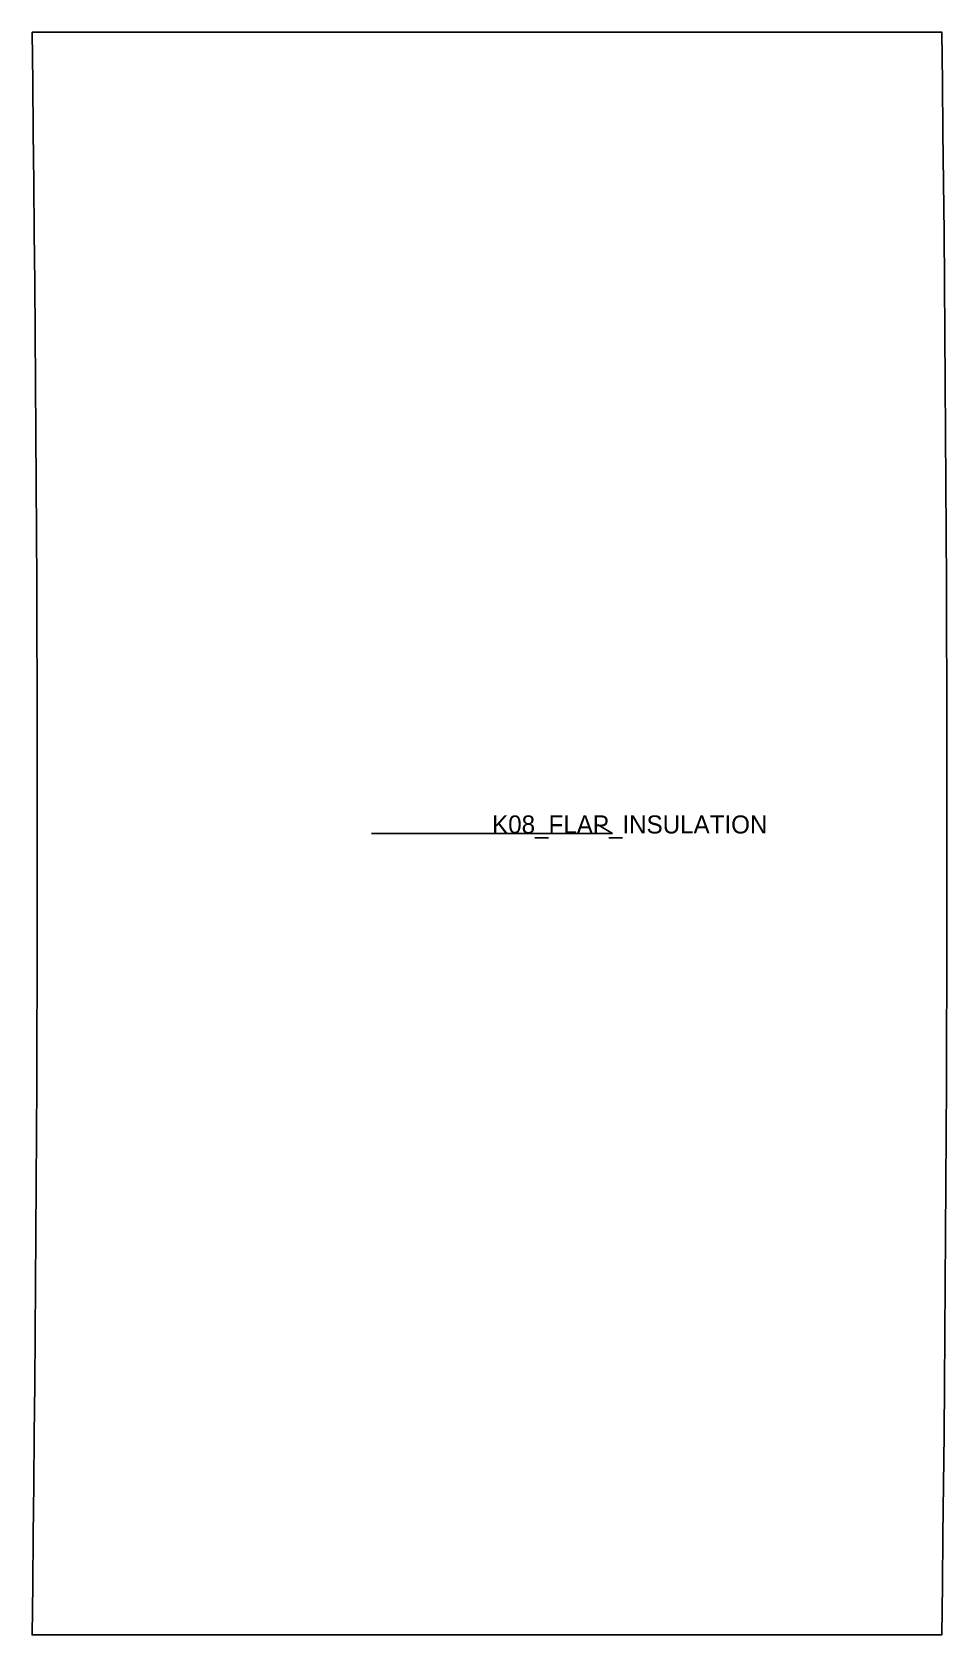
# Model space of a CAD drawing. Header units: millimetres. Extents: x 0 to 304, y -532 to 0.
import ezdxf

# ---------------------------------------------------------------- set-up
doc = ezdxf.new("R2010")
doc.units = ezdxf.units.MM
for name, color, linetype in [('CUT', 1, 'Continuous'), ('GRAIN', 3, 'Continuous'), ('LABEL', 7, 'Continuous'), ('SEW', 5, 'Continuous')]:
    doc.layers.add(name, color=color, linetype=linetype)

msp = doc.modelspace()

# ---------------------------------------------------------------- linework, layer by layer
at = {"layer": 'CUT'}
msp.add_lwpolyline([(0, 0), (25.17, 0), (50.34, 0), (75.51, 0), (100.68, 0), (125.86, 0), (151.03, 0), (176.2, 0), (201.37, 0), (226.54, 0), (251.71, 0), (276.88, 0), (302.05, 0), (302.26, -16.65), (302.46, -33.3), (302.64, -49.95), (302.81, -66.59), (302.96, -83.23), (303.1, -99.87), (303.23, -116.5), (303.34, -133.13), (303.44, -149.77), (303.53, -166.39), (303.61, -183.02), (303.67, -199.65), (303.71, -216.28), (303.75, -232.9), (303.77, -249.53), (303.77, -266.15), (303.77, -282.78), (303.75, -299.4), (303.71, -316.03), (303.67, -332.66), (303.61, -349.28), (303.53, -365.91), (303.44, -382.54), (303.34, -399.17), (303.23, -415.8), (303.1, -432.44), (302.96, -449.08), (302.81, -465.72), (302.64, -482.36), (302.46, -499.01), (302.26, -515.65), (302.05, -532.31), (276.88, -532.31), (251.71, -532.31), (226.54, -532.31), (201.37, -532.31), (176.2, -532.31), (151.03, -532.31), (125.86, -532.31), (100.68, -532.31), (75.51, -532.31), (50.34, -532.31), (25.17, -532.31), (0, -532.31), (0.21, -515.65), (0.4, -499.01), (0.58, -482.36), (0.75, -465.72), (0.91, -449.08), (1.05, -432.44), (1.18, -415.8), (1.29, -399.17), (1.39, -382.54), (1.48, -365.91), (1.55, -349.28), (1.61, -332.66), (1.66, -316.03), (1.69, -299.4), (1.71, -282.78), (1.72, -266.15), (1.71, -249.53), (1.69, -232.9), (1.66, -216.28), (1.61, -199.65), (1.55, -183.02), (1.48, -166.39), (1.39, -149.77), (1.29, -133.13), (1.18, -116.5), (1.05, -99.87), (0.91, -83.23), (0.75, -66.59), (0.58, -49.95), (0.4, -33.3), (0.21, -16.65), (0, 0)], close=True, dxfattribs=at)
at = {"layer": 'GRAIN'}
for p, q in [((112.75, -266.15), (192.75, -266.15)), ((192.75, -266.15), (187.75, -263.15))]:
    msp.add_line(p, q, dxfattribs=at)
at = {"layer": 'SEW'}
msp.add_lwpolyline([(0, 0), (25.17, 0), (50.34, 0), (75.51, 0), (100.68, 0), (125.86, 0), (151.03, 0), (176.2, 0), (201.37, 0), (226.54, 0), (251.71, 0), (276.88, 0), (302.05, 0), (302.26, -16.65), (302.46, -33.3), (302.64, -49.95), (302.81, -66.59), (302.96, -83.23), (303.1, -99.87), (303.23, -116.5), (303.34, -133.13), (303.44, -149.77), (303.53, -166.39), (303.61, -183.02), (303.67, -199.65), (303.71, -216.28), (303.75, -232.9), (303.77, -249.53), (303.77, -266.15), (303.77, -282.78), (303.75, -299.4), (303.71, -316.03), (303.67, -332.66), (303.61, -349.28), (303.53, -365.91), (303.44, -382.54), (303.34, -399.17), (303.23, -415.8), (303.1, -432.44), (302.96, -449.08), (302.81, -465.72), (302.64, -482.36), (302.46, -499.01), (302.26, -515.65), (302.05, -532.31), (276.88, -532.31), (251.71, -532.31), (226.54, -532.31), (201.37, -532.31), (176.2, -532.31), (151.03, -532.31), (125.86, -532.31), (100.68, -532.31), (75.51, -532.31), (50.34, -532.31), (25.17, -532.31), (0, -532.31), (0.21, -515.65), (0.4, -499.01), (0.58, -482.36), (0.75, -465.72), (0.91, -449.08), (1.05, -432.44), (1.18, -415.8), (1.29, -399.17), (1.39, -382.54), (1.48, -365.91), (1.55, -349.28), (1.61, -332.66), (1.66, -316.03), (1.69, -299.4), (1.71, -282.78), (1.72, -266.15), (1.71, -249.53), (1.69, -232.9), (1.66, -216.28), (1.61, -199.65), (1.55, -183.02), (1.48, -166.39), (1.39, -149.77), (1.29, -133.13), (1.18, -116.5), (1.05, -99.87), (0.91, -83.23), (0.75, -66.59), (0.58, -49.95), (0.4, -33.3), (0.21, -16.65)], close=True, dxfattribs=at)

# ---------------------------------------------------------------- texts
at = {"layer": 'LABEL'}
msp.add_text('K08_FLAP_INSULATION', height=6, dxfattribs=at).set_placement((152.75, -266.15))

doc.saveas('drawing.dxf')
